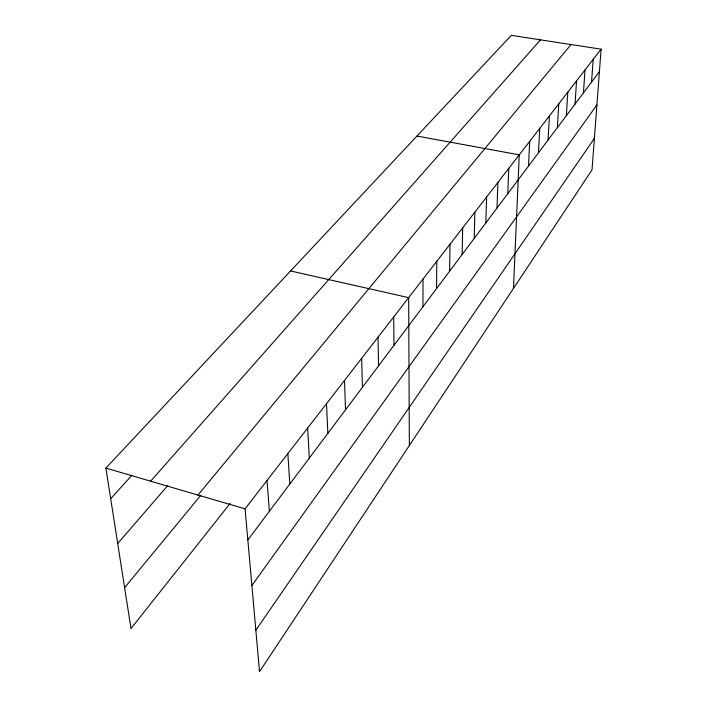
<?xml version="1.0" encoding="UTF-8"?>
<svg xmlns="http://www.w3.org/2000/svg" width="707" height="707" viewBox="0 0 707 707"><rect width="100%" height="100%" fill="white"/><g stroke="black" fill="none" stroke-linecap="round" stroke-linejoin="round"><path stroke-width="1.06" d="M422.963 306.679L423.016 279.097M436.564 288.562L436.785 261.325M449.617 271.179L449.988 244.277M462.157 254.467L462.678 227.893M474.22 238.392L474.874 212.153M485.833 222.926L486.602 197.006M497.012 208.035L497.896 182.424M507.794 193.674L508.775 168.381M513.476 288.412L519.265 154.842L416.962 136.053M528.509 166.074L529.684 141.391M538.469 152.809L539.733 128.418M548.084 139.995L549.427 115.904M557.372 127.622L558.777 103.823M566.351 115.665L567.818 92.157M575.03 104.106L576.558 80.872M583.425 92.926L585.016 69.958M591.547 82.092L593.191 59.397M601.109 49.172L592.015 169.874L259.522 671.65L245.064 508.837L601.109 49.172L511.302 35.35L105.891 468.087L131.016 628.55L230.19 503.357M255.846 630.237L594.393 138.351M251.878 585.52L596.911 104.954M247.83 539.98L599.421 71.61M124.609 587.641L200.7 495.439M197.951 495.041L571.026 44.541M117.707 543.542L167.718 485.629M150.644 481.193L540.502 39.848M110.681 498.709L131.891 475.298M290.559 270.967L408.664 297.638L409.362 445.525M105.891 468.087L245.064 508.837M267.016 480.504L269.367 511.294M287.855 453.602L289.835 484.03M307.66 428.027L309.304 458.092M326.519 403.679L327.854 433.382M344.495 380.481L345.537 409.821M361.639 358.343L362.426 387.33M378.015 337.195L378.563 365.828M393.675 316.983L394.011 345.255"/></g></svg>
